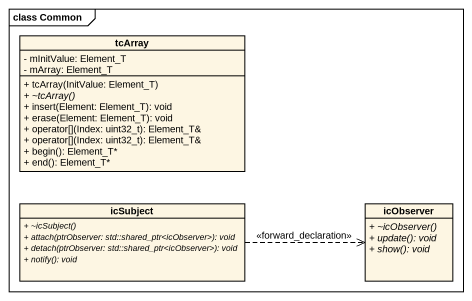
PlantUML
@startuml
mainframe class Common
hide circle
hide empty members
skinparam classAttributeIconSize 0
class tcArray {
  - mInitValue: Element_T
  - mArray: Element_T
  + tcArray(InitValue: Element_T)
  {abstract} + ~tcArray()
  + insert(Element: Element_T): void
  + erase(Element: Element_T): void
  + operator[](Index: uint32_t): Element_T&
  + operator[](Index: uint32_t): Element_T&
  + begin(): Element_T*
  + end(): Element_T*
}
class icSubject {
  {abstract} + ~icSubject()
  {abstract} + attach(ptrObserver: std::shared_ptr<icObserver>): void
  {abstract} + detach(ptrObserver: std::shared_ptr<icObserver>): void
  {abstract} + notify(): void
}
class icObserver {
  {abstract} + ~icObserver()
  {abstract} + update(): void
  {abstract} + show(): void
}
icSubject .right.> icObserver : <<forward_declaration>>
@enduml
